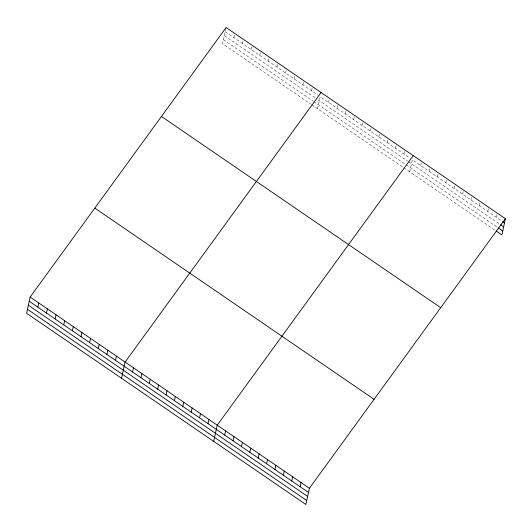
<?xml version="1.0" encoding="UTF-8"?>
<svg xmlns="http://www.w3.org/2000/svg" width="532" height="532" viewBox="0 0 532 532"><rect width="100%" height="100%" fill="white"/><g stroke="black" fill="none" stroke-linecap="round" stroke-linejoin="round"><path stroke-width="0.4" stroke-dasharray="2.66 2" d="M225.987 28.209L222.602 43.73L310.907 104.192M233.854 37.606L234.765 33.423M242.486 43.511L243.397 39.328M251.117 49.423L252.028 45.24M259.749 55.335L260.66 51.152M268.381 61.246L269.292 57.064M277.012 67.152L277.923 62.969M285.644 73.064L286.555 68.881M294.276 78.975L295.194 74.793M302.908 84.887L303.825 80.704M311.539 90.792L312.457 86.61M317.551 108.741L320.171 96.704L410.398 158.483M328.55 102.443L329.461 98.26M336.929 108.176L337.84 103.993M345.308 113.915L346.219 109.732M353.687 119.653L354.598 115.471M362.066 125.386L362.977 121.203M370.438 131.125L371.356 126.942M378.817 136.864L379.728 132.681M387.196 142.596L388.107 138.413M395.575 148.335L396.486 144.152M403.954 154.067L404.865 149.884M409.707 171.843L412.333 159.806L501.909 221.139M420.706 165.545L421.623 161.362M429.085 171.277L429.996 167.095M437.464 177.016L438.375 172.833M445.843 182.749L446.754 178.572M454.222 188.488L455.133 184.305M462.601 194.227L463.512 190.044M470.98 199.959L471.891 195.776M479.352 205.698L480.263 201.515M487.731 211.437L488.642 207.254M496.11 217.169L497.021 212.986M225.222 31.694L318.183 95.341M224.358 35.664L315.323 97.948M317.976 99.77L407.598 161.13M408.243 161.575L499.754 224.231M223.467 39.754L313.102 101.133M313.767 101.585L405.417 164.341M406.062 164.78L497.573 227.443M311.572 104.651L403.263 167.427M403.908 167.873L495.418 230.529"/><path stroke-width="0.8" d="M30.138 297.055L26.6 313.275L305.867 504.489L309.398 488.27L505.4 218.725L226.133 27.511L30.138 297.055L309.398 488.27M37.858 307.15L38.77 302.967M46.49 313.062L47.401 308.879M55.122 318.967L56.033 314.784M63.754 324.879L64.665 320.696M72.385 330.791L73.296 326.608M81.017 336.703L81.928 332.52M89.649 342.608L90.56 338.432M98.28 348.52L99.191 344.337M106.912 354.432L107.823 350.249M115.544 360.344L116.455 356.161M121.549 378.285L125.087 362.073L321.089 92.521M132.554 371.988L133.465 367.805M140.927 377.727L141.845 373.544M149.306 383.459L150.217 379.276M157.685 389.198L158.596 385.015M166.064 394.937L166.975 390.754M174.443 400.669L175.354 396.486M182.822 406.408L183.733 402.225M191.201 412.14L192.112 407.964M199.573 417.879L200.484 413.697M207.952 423.618L208.863 419.435M213.704 441.387L217.242 425.168L413.244 155.623M224.71 435.09L225.621 430.907M233.089 440.829L234 436.646M241.468 446.561L242.379 442.378M249.84 452.3L250.758 448.117M258.22 458.032L259.131 453.849M266.599 463.771L267.51 459.588M274.978 469.51L275.889 465.327M283.357 475.242L284.268 471.059M291.736 480.981L292.647 476.798M300.108 486.72L301.026 482.537M505.4 218.725L501.862 234.945L496.063 230.974M502.554 221.585L504.489 222.908M500.399 224.67L503.624 226.878M498.218 227.882L502.727 230.974M161.455 116.461L440.722 307.676M94.816 208.105L374.082 399.319M29.227 301.238L308.487 492.452M28.356 305.208L307.622 496.423M27.465 309.305L306.731 500.519"/></g></svg>
